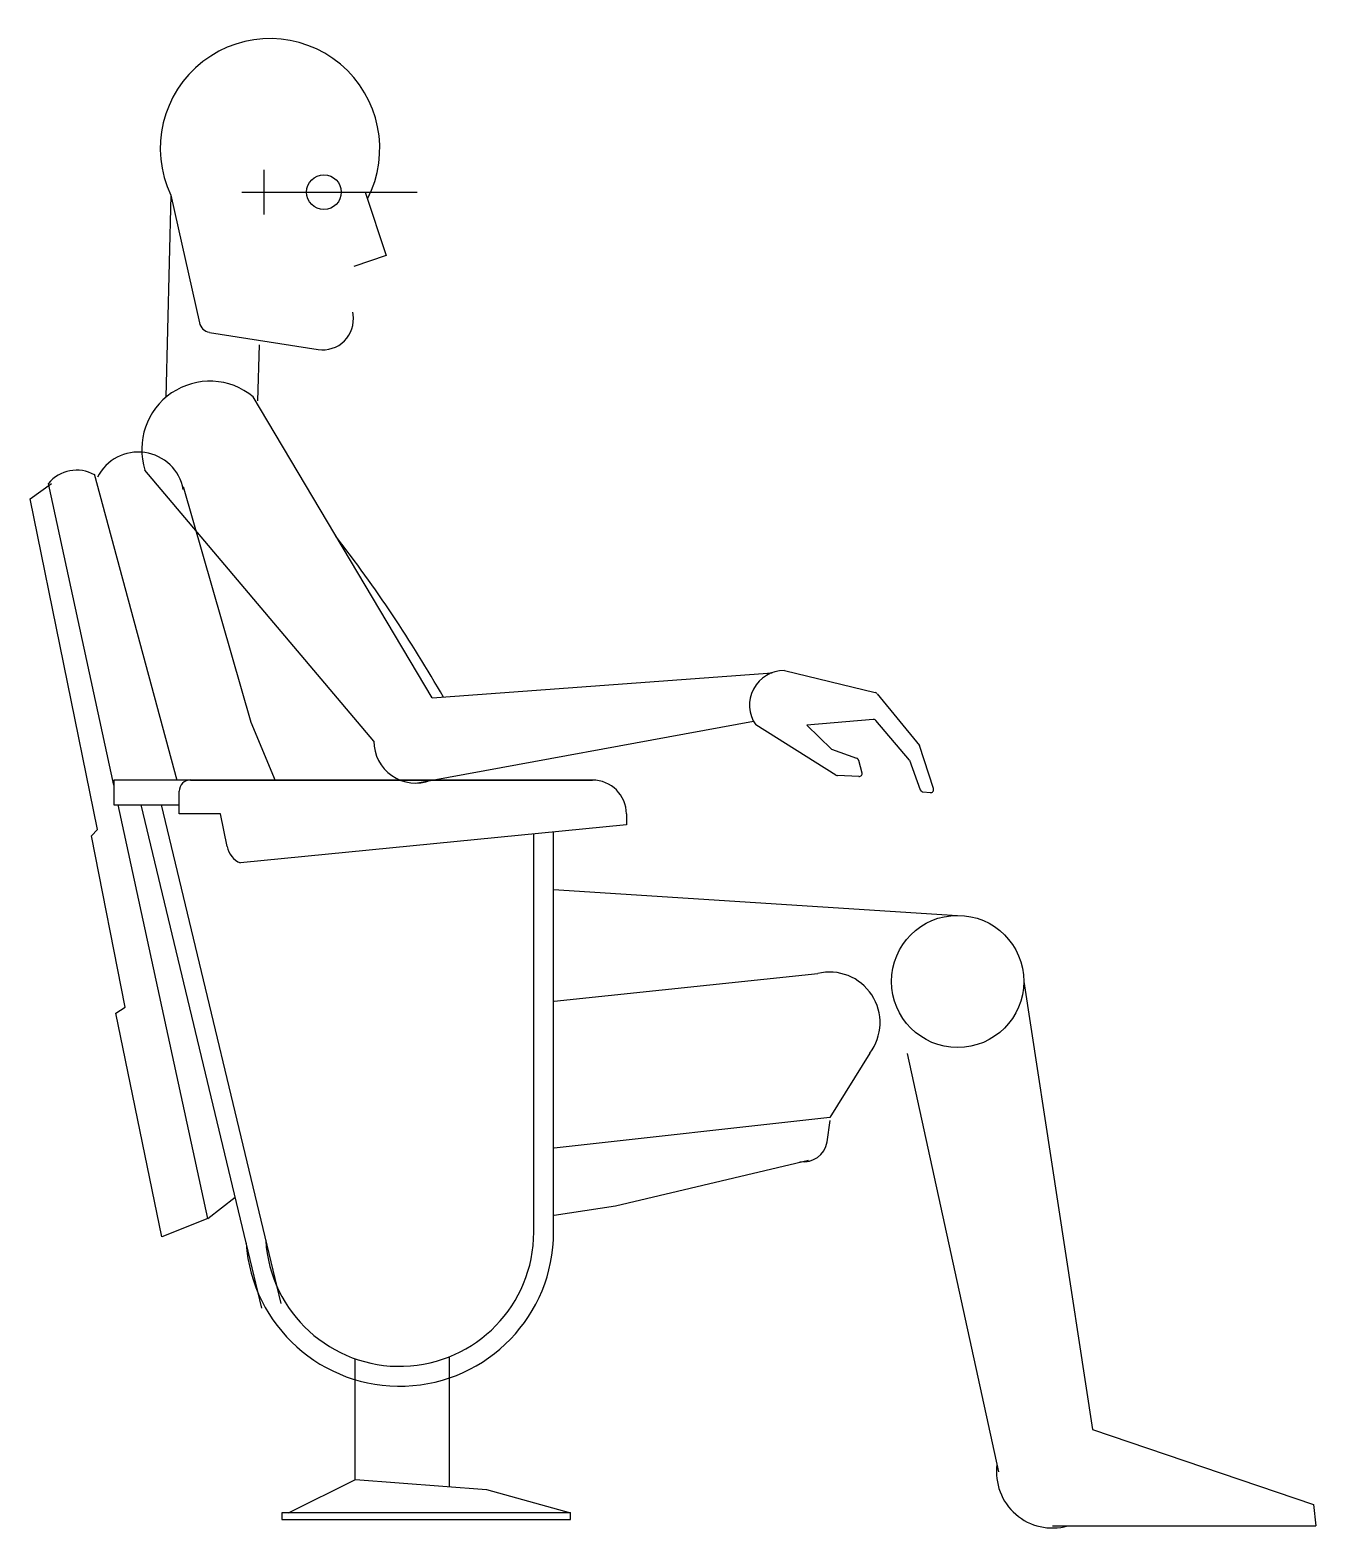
# Model space of a CAD drawing. Header units: millimetres. Extents: x 722.42 to 723.48, y -692.84 to -691.61.
import ezdxf

# ---------------------------------------------------------------- set-up
doc = ezdxf.new("R2010")
doc.units = ezdxf.units.MM
doc.header["$LTSCALE"] = 0.1
doc.layers.add('IDEALBLOQUES', color=7, linetype='Continuous')

# ---------------------------------------------------------------- blocks, each defined once
blk = doc.blocks.new('A$C52DA2FFE')
at = {"layer": 'IDEALBLOQUES'}
for p, q in [((0.1932, 1.0832), (0.1932, 1.1201)), ((0.1747, 1.1017), (0.3193, 1.1017)), ((0.1161, 1.0991), (0.1121, 0.9325)), ((0.1161, 1.0991), (0.1397, 0.9938)), ((0.2764, 1.1016), (0.2938, 1.0495)), ((0.2938, 1.0495), (0.2669, 1.0404)), ((0.2664, 1.0006), (0.2661, 1.0026)), ((0.148, 0.986), (0.2375, 0.9719)), ((0.1891, 0.9756), (0.1877, 0.9296)), ((0.3316, 0.6845), (0.184, 0.9329)), ((0.1213, 0.6164), (0.0531, 0.8689)), ((0.2835, 0.6489), (0.0947, 0.8723)), ((0, 0.8487), (0.0177, 0.8614)), ((0.0691, 0.6125), (0.0152, 0.8614)), ((0.1264, 0.8588), (0.182, 0.6644)), ((0.0556, 0.5759), (0, 0.8487)), ((0.6221, 0.7071), (0.6971, 0.6889)), ((0.3316, 0.6845), (0.6119, 0.7053)), ((0.6985, 0.688), (0.7335, 0.6452)), ((0.182, 0.6644), (0.2022, 0.6164)), ((0.3181, 0.6143), (0.5966, 0.6654)), ((0.6646, 0.6208), (0.5985, 0.6622)), ((0.6953, 0.6668), (0.6406, 0.662)), ((0.6406, 0.662), (0.6611, 0.6422)), ((0.7253, 0.6333), (0.6974, 0.666)), ((0.7451, 0.6097), (0.7335, 0.6452)), ((0.6611, 0.6422), (0.6817, 0.6348)), ((0.6833, 0.6331), (0.6861, 0.6228)), ((0.7253, 0.6333), (0.7342, 0.6087)), ((0.6836, 0.6196), (0.6659, 0.6204)), ((0.4666, 0.6168), (0.0691, 0.6168)), ((0.0691, 0.6168), (0.0691, 0.5963)), ((0.7363, 0.607), (0.7425, 0.6064)), ((0.0691, 0.5963), (0.123, 0.5963)), ((0.1466, 0.2552), (0.0726, 0.5963)), ((0.0913, 0.5963), (0.191, 0.1813)), ((0.1081, 0.5963), (0.2069, 0.1851)), ((0.0506, 0.5709), (0.0556, 0.5759)), ((0.0784, 0.4294), (0.0506, 0.5709)), ((0.4154, 0.2439), (0.4154, 0.5724)), ((0.4318, 0.2439), (0.4318, 0.574)), ((0.4318, 0.5265), (0.765, 0.5052)), ((0.4322, 0.4345), (0.6496, 0.4572)), ((0.8195, 0.4507), (0.8763, 0.0812)), ((0.0708, 0.4244), (0.0784, 0.4294)), ((0.1087, 0.24), (0.0708, 0.4244)), ((0.6926, 0.3916), (0.6597, 0.3385)), ((0.7235, 0.3913), (0.7987, 0.0462)), ((0.6597, 0.3385), (0.4322, 0.3133)), ((0.6597, 0.336), (0.6572, 0.3183)), ((0.642, 0.3031), (0.4828, 0.2653)), ((0.1466, 0.2552), (0.1693, 0.2728)), ((0.4828, 0.2653), (0.4322, 0.2577)), ((0.1466, 0.2552), (0.1087, 0.24)), ((0.2679, 0.1396), (0.2679, 0.0399)), ((0.3458, 0.0342), (0.3458, 0.1412)), ((0.8763, 0.0812), (1.0584, 0.0194)), ((0.2131, 0.0125), (0.2685, 0.0401)), ((0.2685, 0.0401), (0.3765, 0.0318)), ((0.3765, 0.0318), (0.4457, 0.0125)), ((0.2076, 0.0125), (0.2076, 0.0069)), ((0.4457, 0.0125), (0.2076, 0.0125)), ((0.4457, 0.0069), (0.4457, 0.0125)), ((1.0584, 0.0194), (1.0605, 0.0017)), ((0.2076, 0.0069), (0.4457, 0.0069)), ((0.8432, 0.0017), (1.0605, 0.0017))]:
    blk.add_line(p, q, dxfattribs=at)
at = {"layer": 'IDEALBLOQUES', "color": 0}
for p, q in [((0.123, 0.5888), (0.123, 0.6075)), ((0.1323, 0.6168), (0.4638, 0.6168)), ((0.1571, 0.5888), (0.123, 0.5888)), ((0.1625, 0.5619), (0.1571, 0.5888)), ((0.4918, 0.5888), (0.4918, 0.5799)), ((0.4918, 0.5799), (0.1735, 0.5484))]:
    blk.add_line(p, q, dxfattribs=at)
at = {"layer": 'IDEALBLOQUES'}
for centre, radius in [((0.2424, 1.1016), 0.0143), ((0.765, 0.4507), 0.0545)]:
    blk.add_circle(centre, radius, dxfattribs=at)
for centre, radius, start, end in [((0.1979, 1.1377), 0.0905, 332.5668, 205.2703), ((0.1495, 0.996), 0.0101, 192.6351, 261.0204), ((0.2415, 0.9968), 0.0252, 261.0204, 8.722), ((0.1483, 0.8895), 0.0562, 50.5383, 197.8207), ((0.0893, 0.8496), 0.0377, 10.3441, 153.4063), ((0.0384, 0.8421), 0.0302, 60.7988, 140.334), ((-0.6762, 0.1013), 1.1728, 29.8546, 37.6589), ((0.6221, 0.6785), 0.0287, 90, 214.6496), ((0.6965, 0.6865), 0.00252, 39.2104, 76.3501), ((0.6955, 0.6643), 0.00252, 40.4575, 95.0475), ((0.3181, 0.6489), 0.0346, 180, 290.8046), ((0.6809, 0.6324), 0.00252, 15.4372, 70.0932), ((0.666, 0.623), 0.00252, 237.9742, 267.4082), ((0.6837, 0.6222), 0.00252, 267.4082, 15.4372), ((0.7366, 0.6095), 0.00252, 199.8652, 264.4433), ((0.7427, 0.6089), 0.00252, 264.4433, 18.163), ((0.6594, 0.4168), 0.0416, 322.7203, 103.6725), ((0.638, 0.3214), 0.0195, 261.0117, 351.0066), ((0.3048, 0.2439), 0.127, 184.1254, 0), ((0.3048, 0.2439), 0.1106, 183.453, 0), ((0.8432, 0.0462), 0.0462, 172.452, 285.6939)]:
    blk.add_arc(centre, radius, start, end, dxfattribs=at)
at = {"layer": 'IDEALBLOQUES', "color": 0}
for centre, radius, start, end in [((0.1323, 0.6075), 0.00933, 90, 180), ((0.4638, 0.5888), 0.028, 0, 90), ((0.1808, 0.5656), 0.0187, 191.3177, 247.083)]:
    blk.add_arc(centre, radius, start, end, dxfattribs=at)

msp = doc.modelspace()

# ---------------------------------------------------------------- block references
at = {"layer": 'IDEALBLOQUES'}
msp.add_blockref('A$C52DA2FFE', (722.4213, -692.841), dxfattribs=at)

doc.saveas('drawing.dxf')
